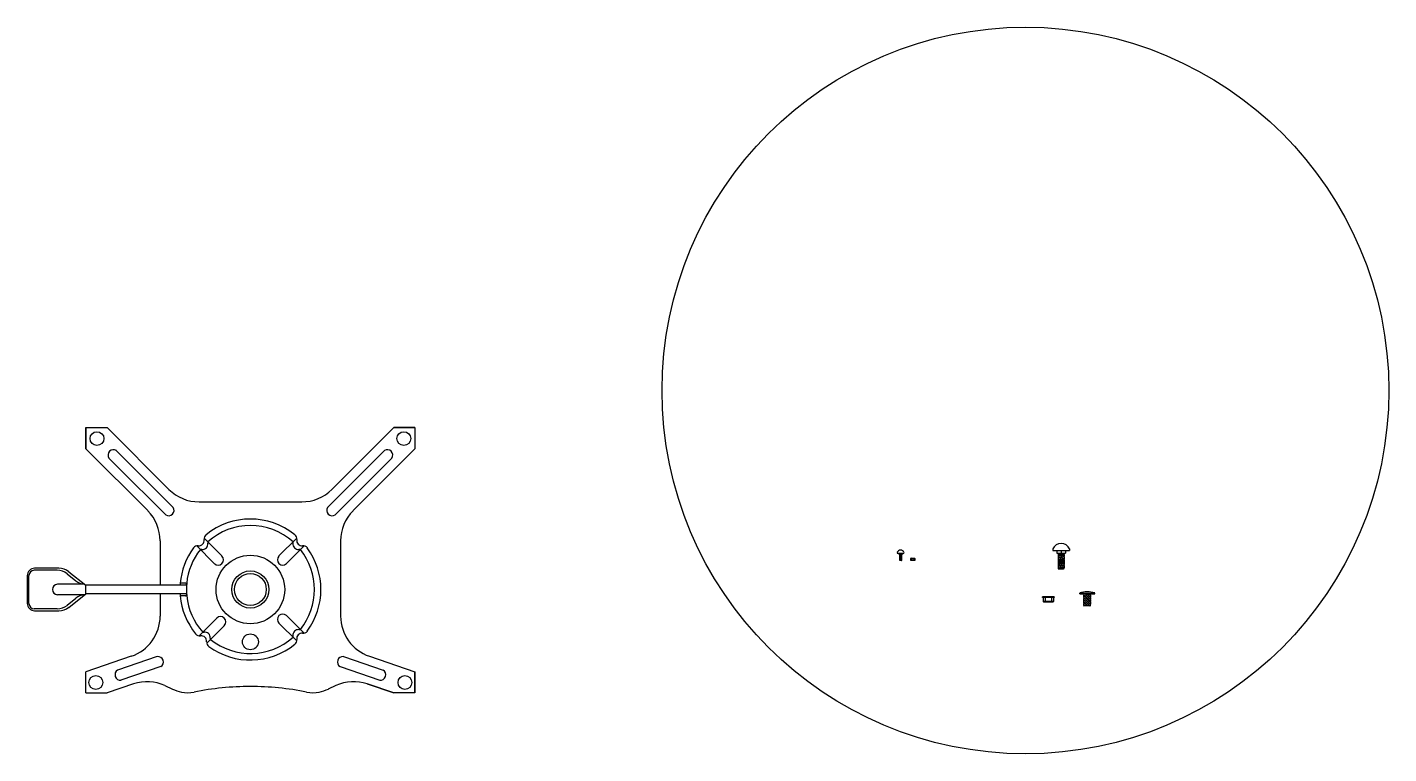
# Model space of a CAD drawing. Header units: millimetres. Extents: x 1638 to 3729, y -103 to 619.
# Drawn here: x 2166.3 to 2294.5, y -52.1 to 16.3 of the extents above; entities that cross this region are included whole.
import ezdxf

# ---------------------------------------------------------------- set-up
doc = ezdxf.new("R2010")
doc.units = ezdxf.units.MM
doc.header["$LTSCALE"] = 100
doc.linetypes.add('CONTINUA', pattern=[0])
doc.layers.add('PGF-ARREDO', color=73, linetype='Continuous')

msp = doc.modelspace()

# ---------------------------------------------------------------- linework, layer by layer
at = {"layer": 'PGF-ARREDO', "color": 7, "linetype": 'CONTINUA', "ltscale": 0.1}
for p, q in [((2171.77, -23.4), (2171.77, -21.4)), ((2171.77, -21.4), (2173.77, -21.4)), ((2171.77, -21.4), (2171.77, -23.4)), ((2171.77, -21.4), (2173.77, -21.4)), ((2171.77, -21.4), (2171.77, -23.4)), ((2179.6, -27.23), (2173.77, -21.4)), ((2194.94, -27.23), (2200.77, -21.4)), ((2200.77, -21.4), (2202.77, -21.4)), ((2202.77, -21.4), (2200.77, -21.4)), ((2202.77, -21.4), (2202.77, -23.4)), ((2202.77, -21.4), (2202.77, -23.4)), ((2177.6, -29.23), (2171.77, -23.4)), ((2174.7, -25.04), (2173.94, -24.27)), ((2180, -28.93), (2174.64, -23.57)), ((2194.54, -28.93), (2199.89, -23.57)), ((2196.94, -29.23), (2202.77, -23.4)), ((2199.84, -25.04), (2200.6, -24.27)), ((2179.3, -29.63), (2174.7, -25.04)), ((2195.24, -29.63), (2199.84, -25.04)), ((2182.43, -28.4), (2192.11, -28.4)), ((2178.77, -32.06), (2178.77, -36.26)), ((2184.58, -33.5), (2182.91, -31.83)), ((2189.96, -33.5), (2191.63, -31.83)), ((2195.77, -32.06), (2195.77, -39.16)), ((2183.87, -34.21), (2182.21, -32.55)), ((2190.66, -34.21), (2192.33, -32.55)), ((2166.25, -35.36), (2166.25, -37.96)), ((2166.41, -37.98), (2166.41, -35.35)), ((2169.07, -34.85), (2166.91, -34.85)), ((2169.23, -34.66), (2166.95, -34.66)), ((2170, -35.17), (2170.84, -35.84)), ((2170.16, -34.99), (2171.77, -36.26)), ((2171.64, -36.16), (2169.1, -36.16)), ((2171.64, -37.17), (2169.1, -37.16)), ((2170.16, -38.34), (2171.77, -37.06)), ((2181.25, -36.26), (2171.77, -36.26)), ((2171.77, -37.06), (2171.77, -36.26)), ((2181.25, -37.06), (2171.77, -37.06)), ((2178.77, -37.06), (2178.77, -39.16)), ((2181.16, -36.06), (2180.75, -36.06)), ((2170, -38.15), (2170.84, -37.49)), ((2181.16, -37.26), (2180.75, -37.26)), ((2169.07, -38.48), (2166.91, -38.48)), ((2166.95, -38.66), (2169.23, -38.66)), ((2184.11, -39.35), (2182.44, -41.03)), ((2190.67, -39.11), (2192.33, -40.78)), ((2184.82, -40.06), (2183.16, -41.72)), ((2189.96, -39.82), (2191.63, -41.49)), ((2176.05, -42.95), (2171.77, -44.4)), ((2178.5, -42.98), (2174.76, -44.25)), ((2196.04, -42.98), (2199.78, -44.25)), ((2198.49, -42.95), (2202.77, -44.4)), ((2171.77, -46.4), (2171.77, -44.4)), ((2178.82, -43.92), (2175.08, -45.2)), ((2195.72, -43.92), (2199.46, -45.2)), ((2202.77, -44.4), (2202.77, -46.4)), ((2202.77, -46.4), (2202.77, -44.4)), ((2176.27, -45.56), (2173.77, -46.4)), ((2179.21, -45.71), (2179.93, -46.04)), ((2195.33, -45.71), (2194.61, -46.04)), ((2200.77, -46.4), (2198.27, -45.56)), ((2198.27, -45.56), (2200.77, -46.4)), ((2171.77, -46.4), (2173.77, -46.4)), ((2202.77, -46.4), (2200.77, -46.4))]:
    msp.add_line(p, q, dxfattribs=at)
at = {"layer": 'PGF-ARREDO', "color": 0}
for p, q in [((2248.2, -33.16), (2248.2, -33.22)), ((2248.2, -33.22), (2248.83, -33.22)), ((2248.35, -33.32), (2248.68, -33.32)), ((2248.41, -33.36), (2248.63, -33.32)), ((2248.83, -33.16), (2248.83, -33.22)), ((2248.41, -33.4), (2248.63, -33.36)), ((2248.41, -33.44), (2248.63, -33.4)), ((2248.41, -33.48), (2248.63, -33.44)), ((2248.41, -33.52), (2248.63, -33.48)), ((2248.41, -33.56), (2248.63, -33.52)), ((2248.41, -33.6), (2248.63, -33.56)), ((2248.41, -33.63), (2248.63, -33.6)), ((2248.41, -33.67), (2248.63, -33.64)), ((2248.41, -33.71), (2248.63, -33.68)), ((2248.41, -33.75), (2248.63, -33.71)), ((2248.41, -33.79), (2248.63, -33.75)), ((2248.41, -33.83), (2248.63, -33.79)), ((2248.41, -33.87), (2248.63, -33.83)), ((2248.41, -33.91), (2248.63, -33.87)), ((2248.41, -33.91), (2248.61, -33.91)), ((2249.45, -33.88), (2249.89, -33.88)), ((2249.45, -33.91), (2249.45, -33.88)), ((2249.45, -33.91), (2249.89, -33.91)), ((2249.48, -33.88), (2249.48, -33.73)), ((2249.48, -33.73), (2249.56, -33.73)), ((2249.5, -33.71), (2249.85, -33.71)), ((2249.56, -33.88), (2249.56, -33.73)), ((2249.56, -33.73), (2249.79, -33.73)), ((2249.79, -33.88), (2249.79, -33.73)), ((2249.79, -33.73), (2249.87, -33.73)), ((2249.87, -33.88), (2249.87, -33.73)), ((2249.89, -33.88), (2249.89, -33.91))]:
    msp.add_line(p, q, dxfattribs=at)
at = {"layer": 'PGF-ARREDO', "color": 4}
for p, q in [((2262.85, -32.83), (2262.85, -32.98)), ((2262.85, -32.98), (2264.42, -32.98)), ((2263.22, -33.22), (2264.06, -33.22)), ((2263.37, -33.33), (2263.92, -33.24)), ((2263.37, -33.43), (2263.92, -33.33)), ((2264.42, -32.83), (2264.42, -32.98)), ((2263.37, -33.53), (2263.92, -33.43)), ((2263.37, -33.63), (2263.92, -33.53)), ((2263.37, -33.72), (2263.92, -33.63)), ((2263.37, -33.82), (2263.92, -33.73)), ((2263.37, -33.92), (2263.92, -33.83)), ((2263.37, -34.02), (2263.92, -33.92)), ((2263.37, -34.12), (2263.92, -34.02)), ((2263.37, -34.22), (2263.92, -34.12)), ((2263.37, -34.31), (2263.92, -34.22)), ((2263.37, -34.41), (2263.92, -34.32)), ((2263.37, -34.51), (2263.92, -34.41)), ((2263.37, -34.61), (2263.92, -34.51)), ((2263.37, -34.7), (2263.92, -34.61)), ((2263.37, -34.7), (2263.87, -34.7)), ((2265.38, -37.07), (2265.38, -36.99)), ((2265.38, -36.99), (2266.8, -36.99)), ((2265.38, -37.07), (2266.8, -37.07)), ((2265.78, -37.1), (2265.91, -37.07)), ((2265.78, -37.21), (2266.39, -37.1)), ((2266.8, -37.07), (2266.8, -36.99)), ((2262.98, -37.34), (2261.87, -37.34)), ((2261.87, -37.41), (2261.87, -37.34)), ((2262.98, -37.41), (2261.87, -37.41)), ((2261.94, -37.41), (2261.94, -37.79)), ((2262.14, -37.79), (2261.94, -37.79)), ((2262.86, -37.84), (2261.99, -37.84)), ((2262.14, -37.41), (2262.14, -37.79)), ((2262.72, -37.79), (2262.14, -37.79)), ((2262.72, -37.41), (2262.72, -37.79)), ((2262.92, -37.79), (2262.72, -37.79)), ((2262.92, -37.41), (2262.92, -37.79)), ((2262.98, -37.34), (2262.98, -37.41)), ((2265.77, -38.19), (2266.39, -38.09)), ((2266.33, -38.19), (2265.77, -38.19)), ((2265.78, -37.32), (2266.39, -37.21)), ((2265.78, -37.43), (2266.39, -37.32)), ((2265.78, -37.54), (2266.39, -37.43)), ((2265.78, -37.65), (2266.39, -37.54)), ((2265.78, -37.76), (2266.39, -37.65)), ((2265.78, -37.87), (2266.39, -37.76)), ((2265.78, -37.98), (2266.39, -37.87)), ((2265.78, -38.09), (2266.39, -37.98))]:
    msp.add_line(p, q, dxfattribs=at)
at = {"layer": 'PGF-ARREDO', "color": 0, "lineweight": 25}
for points in [[(2248.35, -33.22), (2248.35, -33.32)], [(2248.51, -33.22), (2248.51, -33.32)], [(2248.68, -33.22), (2248.68, -33.32)]]:
    msp.add_lwpolyline(points, dxfattribs=at)
at = {"layer": 'PGF-ARREDO', "color": 4, "lineweight": 25}
for points in [[(2263.22, -32.98), (2263.22, -33.22)], [(2263.64, -32.98), (2263.64, -33.22)], [(2264.06, -32.98), (2264.06, -33.22)]]:
    msp.add_lwpolyline(points, dxfattribs=at)
at = {"layer": 'PGF-ARREDO', "color": 7, "linetype": 'CONTINUA', "ltscale": 0.1}
for centre, radius in [((2260.27, -17.91), 34.23), ((2172.82, -22.44), 0.65), ((2201.72, -22.44), 0.65), ((2187.27, -36.66), 3.23), ((2187.27, -36.66), 1.75), ((2187.27, -36.66), 1.5), ((2187.27, -41.59), 0.75), ((2172.71, -45.42), 0.65), ((2201.83, -45.42), 0.65)]:
    msp.add_circle(centre, radius, dxfattribs=at)
for centre, radius, start, end in [((2174.37, -24), 0.512, 57.302, 212.6428), ((2200.17, -24), 0.512, 327.3572, 122.698), ((2182.43, -24.4), 4, 225, 270), ((2192.11, -24.4), 4, 270, 315), ((2174.77, -32.06), 4, 0, 45), ((2179.57, -29.2), 0.512, 237.302, 32.6428), ((2194.97, -29.2), 0.512, 147.3572, 302.698), ((2199.77, -32.06), 4, 135, 180), ((2187.27, -36.66), 6.64, 50.9884, 129.0116), ((2187.27, -36.66), 6.03, 48.1682, 131.8318), ((2182.4, -32.03), 0.512, 264.8546, 7.996), ((2183.4, -31.89), 0.5, 129.0116, 187.996), ((2191.14, -31.89), 0.5, 352.004, 50.9884), ((2192.14, -32.03), 0.512, 172.004, 275.1454), ((2187.27, -36.66), 6.64, 143.839, 174.8178), ((2187.27, -36.66), 6.03, 141.3501, 174.2918), ((2182.31, -33.04), 0.5, 84.8546, 143.839), ((2182.66, -33.39), 0.5, 84.8546, 101.4018), ((2182.75, -32.38), 0.512, 264.8546, 7.996), ((2183.75, -32.24), 0.5, 173.0353, 187.996), ((2190.79, -32.24), 0.5, 352.004, 6.9647), ((2191.79, -32.38), 0.512, 172.004, 275.1454), ((2191.88, -33.39), 0.5, 78.5982, 95.1454), ((2187.27, -36.66), 6.03, 321.3792, 38.6499), ((2192.23, -33.04), 0.5, 36.161, 95.1454), ((2187.27, -36.66), 6.64, 323.8656, 36.161), ((2184.23, -33.86), 0.5, 225, 45), ((2190.31, -33.86), 0.5, 135, 315), ((2166.95, -35.36), 0.7, 90, 180), ((2166.91, -35.35), 0.5, 90, 180), ((2169.07, -36.35), 1.5, 51.6068, 90), ((2169.23, -36.16), 1.5, 51.6068, 90), ((2171.77, -34.66), 1.5, 231.6068, 264.9014), ((2169.13, -36.66), 0.501, 93.1372, 266.8628), ((2171.77, -38.66), 1.5, 95.0986, 128.3932), ((2187.27, -36.66), 6.64, 175.6172, 176.5478), ((2187.27, -36.66), 6.64, 183.4522, 185.1822), ((2187.27, -36.66), 6.64, 183.4522, 184.3828), ((2187.27, -36.66), 6.64, 174.8178, 175.6172), ((2180.75, -36.16), 0.1, 90, 175.6172), ((2180.75, -37.16), 0.1, 184.3828, 270), ((2181.16, -36.16), 0.1, 355.3233, 90), ((2181.16, -37.16), 0.1, 270, 4.6767), ((2187.27, -36.66), 6.03, 174.2918, 185.7082), ((2187.27, -36.66), 6.03, 176.1981, 184.6767), ((2187.27, -36.66), 6.03, 175.3233, 176.1981), ((2187.27, -36.66), 6.03, 183.8019, 184.6767), ((2166.95, -37.96), 0.7, 180, 270), ((2166.91, -37.98), 0.5, 180, 270), ((2169.07, -36.98), 1.5, 270, 308.3932), ((2169.23, -37.16), 1.5, 270, 308.3932), ((2187.27, -36.66), 6.64, 185.1822, 219.0116), ((2187.27, -36.66), 6.03, 185.7082, 221.8318), ((2174.77, -39.16), 4, 288.6822, 0), ((2184.46, -39.7), 0.5, 315, 135), ((2190.31, -39.47), 0.5, 45, 225), ((2199.77, -39.16), 4, 180, 251.3178), ((2182.5, -40.53), 0.5, 219.0116, 277.996), ((2182.64, -41.53), 0.512, 354.8546, 97.996), ((2182.84, -40.18), 0.5, 263.0353, 277.996), ((2182.98, -41.19), 0.512, 354.8546, 97.996), ((2191.79, -40.95), 0.512, 84.8546, 187.996), ((2190.79, -41.09), 0.5, 353.0353, 7.996), ((2192.14, -41.29), 0.512, 84.8546, 187.996), ((2191.88, -39.94), 0.5, 264.8546, 281.4018), ((2192.23, -40.29), 0.5, 264.8546, 323.839), ((2183.65, -41.62), 0.5, 174.8546, 233.839), ((2187.27, -36.66), 6.64, 233.839, 309.0373), ((2183.99, -41.28), 0.5, 174.8546, 191.4018), ((2187.27, -36.66), 6.03, 231.3501, 311.8666), ((2191.14, -41.43), 0.5, 309.0116, 7.996), ((2178.56, -43.49), 0.512, 301.1321, 96.4729), ((2195.98, -43.49), 0.512, 83.5271, 238.8679), ((2175.03, -44.69), 0.512, 121.1321, 276.4729), ((2199.51, -44.69), 0.512, 263.5271, 58.8679), ((2177.55, -49.35), 4, 65.3654, 108.6822), ((2181.59, -42.4), 4, 245.3654, 258.2885), ((2187.27, -73.09), 27.29, 90, 101.1947), ((2187.27, -73.09), 27.29, 78.8053, 90), ((2192.95, -42.4), 4, 281.7115, 294.6346), ((2196.99, -49.35), 4, 71.3178, 114.6346), ((2181.39, -43.38), 3, 258.2885, 281.1947), ((2193.15, -43.38), 3, 258.8053, 281.7115)]:
    msp.add_arc(centre, radius, start, end, dxfattribs=at)
at = {"layer": 'PGF-ARREDO', "color": 0}
for centre, radius, start, end in [((2248.51, -33.3), 0.346, 24.4826, 155.5173), ((2249.5, -33.73), 0.0193, 99.4216, 185.2635), ((2249.84, -33.73), 0.0193, 354.7365, 80.5784)]:
    msp.add_arc(centre, radius, start, end, dxfattribs=at)
at = {"layer": 'PGF-ARREDO', "color": 0, "lineweight": 25}
for centre, radius, start, end in [((2248.43, -33.35), 0.0334, 115.1773, 147.7954), ((2248.42, -33.34), 0.0217, 144.9811, 238.917), ((2248.62, -33.31), 0.0122, 322.3244, 349.2005), ((2248.56, -33.38), 0.086, 34.9444, 41.9921), ((2248.62, -33.34), 0.0217, 301.0234, 35.0767), ((2248.47, -33.42), 0.086, 138.0079, 145.0556), ((2248.42, -33.38), 0.0217, 144.9233, 238.9766), ((2248.48, -33.46), 0.0896, 138.1212, 144.8882), ((2248.42, -33.42), 0.0217, 144.9489, 238.9637), ((2248.48, -33.5), 0.0896, 138.1212, 144.8882), ((2248.42, -33.46), 0.0217, 144.9654, 238.9275), ((2248.47, -33.54), 0.0878, 138.0511, 144.9583), ((2248.42, -33.5), 0.0217, 144.9628, 238.9539), ((2248.48, -33.58), 0.0915, 138.1914, 144.818), ((2248.42, -33.54), 0.0217, 144.881, 239.0316), ((2248.48, -33.62), 0.0915, 138.1914, 144.818), ((2248.42, -33.58), 0.0217, 144.9641, 238.9288), ((2248.47, -33.65), 0.0877, 138.0547, 144.962), ((2248.42, -33.62), 0.0217, 144.9633, 238.9315), ((2248.48, -33.69), 0.0896, 138.1249, 144.8918), ((2248.42, -33.66), 0.0218, 144.9865, 238.8834), ((2248.47, -33.73), 0.0872, 137.8995, 144.828), ((2248.42, -33.69), 0.0218, 144.9712, 238.9103), ((2248.47, -33.77), 0.0859, 137.9303, 144.9853), ((2248.42, -33.73), 0.0217, 144.9725, 238.939), ((2248.48, -33.81), 0.0896, 138.1249, 144.8918), ((2248.42, -33.77), 0.0218, 144.9755, 238.9036), ((2248.47, -33.85), 0.0856, 137.8879, 144.9503), ((2248.42, -33.81), 0.0217, 144.9043, 238.9656), ((2248.47, -33.89), 0.0827, 137.8405, 145.1689), ((2248.42, -33.85), 0.0217, 145.0485, 238.8693), ((2248.48, -33.93), 0.0896, 138.1483, 144.9152), ((2248.42, -33.89), 0.0217, 144.8794, 234.9001), ((2248.61, -33.89), 0.024, 265.2611, 36.8678), ((2248.56, -33.42), 0.0896, 35.1118, 41.8788), ((2248.62, -33.38), 0.0217, 301.0363, 35.0511), ((2248.56, -33.46), 0.0896, 35.1118, 41.8788), ((2248.62, -33.42), 0.0217, 301.0725, 35.0346), ((2248.56, -33.5), 0.0878, 35.0417, 41.9489), ((2248.62, -33.46), 0.0217, 301.0461, 35.0372), ((2248.56, -33.54), 0.0915, 35.182, 41.8086), ((2248.62, -33.5), 0.0217, 300.9684, 35.119), ((2248.56, -33.58), 0.0915, 35.182, 41.8086), ((2248.62, -33.54), 0.0217, 301.0712, 35.0359), ((2248.56, -33.62), 0.0877, 35.038, 41.9453), ((2248.62, -33.58), 0.0217, 301.0685, 35.0367), ((2248.56, -33.66), 0.0896, 35.1082, 41.8751), ((2248.62, -33.62), 0.0218, 301.1166, 35.0135), ((2248.56, -33.69), 0.0872, 35.172, 42.1005), ((2248.62, -33.66), 0.0218, 301.0897, 35.0288), ((2248.56, -33.73), 0.0859, 35.0147, 42.0697), ((2248.62, -33.7), 0.0217, 301.061, 35.0275), ((2248.56, -33.77), 0.0896, 35.1082, 41.8751), ((2248.62, -33.74), 0.0218, 301.0964, 35.0245), ((2248.57, -33.81), 0.0856, 35.0497, 42.1121), ((2248.62, -33.77), 0.0217, 301.0344, 35.0957), ((2248.57, -33.85), 0.0827, 34.8311, 42.1595), ((2248.62, -33.81), 0.0217, 301.1307, 34.9515), ((2248.56, -33.89), 0.0896, 35.0848, 41.8517), ((2248.62, -33.85), 0.0198, 293.2904, 37.3953)]:
    msp.add_arc(centre, radius, start, end, dxfattribs=at)
at = {"layer": 'PGF-ARREDO', "color": 4}
for centre, radius, start, end in [((2263.64, -33.19), 0.862, 24.4826, 155.5173), ((2266.09, -39.2), 2.33, 72.3333, 107.6667), ((2262, -37.79), 0.048, 174.7365, 260.5784), ((2262.86, -37.79), 0.048, 279.4216, 5.2635)]:
    msp.add_arc(centre, radius, start, end, dxfattribs=at)
at = {"layer": 'PGF-ARREDO', "color": 4, "lineweight": 25}
for centre, radius, start, end in [((2263.4, -33.29), 0.0542, 144.9811, 238.917), ((2263.43, -33.3), 0.0831, 115.1773, 147.7954), ((2263.53, -33.48), 0.214, 138.0079, 145.0556), ((2263.9, -33.22), 0.0303, 322.3244, 349.2005), ((2263.76, -33.38), 0.214, 34.9444, 41.9921), ((2263.89, -33.29), 0.0541, 301.0234, 35.0767), ((2263.76, -33.48), 0.223, 35.1118, 41.8788), ((2263.4, -33.38), 0.0541, 144.9233, 238.9766), ((2263.4, -33.48), 0.0541, 144.9489, 238.9637), ((2263.4, -33.58), 0.0542, 144.9654, 238.9275), ((2263.4, -33.68), 0.0541, 144.9628, 238.9539), ((2263.4, -33.78), 0.0541, 144.881, 239.0316), ((2263.4, -33.87), 0.0542, 144.9641, 238.9288), ((2263.4, -33.97), 0.0541, 144.9633, 238.9315), ((2263.4, -34.07), 0.0542, 144.9865, 238.8834), ((2263.4, -34.17), 0.0542, 144.9712, 238.9103), ((2263.4, -34.27), 0.0542, 144.9725, 238.939), ((2263.4, -34.36), 0.0542, 144.9755, 238.9036), ((2263.4, -34.46), 0.0542, 144.9043, 238.9656), ((2263.4, -34.56), 0.0542, 145.0485, 238.8693), ((2263.54, -33.58), 0.223, 138.1212, 144.8882), ((2263.54, -33.68), 0.223, 138.1212, 144.8882), ((2263.54, -33.77), 0.219, 138.0511, 144.9583), ((2263.54, -33.88), 0.228, 138.1914, 144.818), ((2263.54, -33.97), 0.228, 138.1914, 144.818), ((2263.54, -34.07), 0.219, 138.0547, 144.962), ((2263.54, -34.17), 0.223, 138.1249, 144.8918), ((2263.54, -34.26), 0.217, 137.8995, 144.828), ((2263.53, -34.36), 0.214, 137.9303, 144.9853), ((2263.54, -34.46), 0.223, 138.1249, 144.8918), ((2263.53, -34.55), 0.213, 137.8879, 144.9503), ((2263.53, -34.65), 0.206, 137.8405, 145.1689), ((2263.54, -34.76), 0.223, 138.1483, 144.9152), ((2263.87, -34.64), 0.0599, 265.2611, 36.8678), ((2263.89, -33.39), 0.0541, 301.0363, 35.0511), ((2263.76, -33.58), 0.223, 35.1118, 41.8788), ((2263.89, -33.48), 0.0542, 301.0725, 35.0346), ((2263.76, -33.68), 0.219, 35.0417, 41.9489), ((2263.89, -33.58), 0.0541, 301.0461, 35.0372), ((2263.75, -33.78), 0.228, 35.182, 41.8086), ((2263.89, -33.68), 0.0541, 300.9684, 35.119), ((2263.75, -33.88), 0.228, 35.182, 41.8086), ((2263.89, -33.78), 0.0542, 301.0712, 35.0359), ((2263.76, -33.97), 0.219, 35.038, 41.9453), ((2263.89, -33.88), 0.0541, 301.0685, 35.0367), ((2263.76, -34.07), 0.223, 35.1082, 41.8751), ((2263.89, -33.97), 0.0542, 301.1166, 35.0135), ((2263.76, -34.17), 0.217, 35.172, 42.1005), ((2263.89, -34.07), 0.0542, 301.0897, 35.0288), ((2263.76, -34.26), 0.214, 35.0147, 42.0697), ((2263.89, -34.17), 0.0542, 301.061, 35.0275), ((2263.76, -34.37), 0.223, 35.1082, 41.8751), ((2263.89, -34.27), 0.0542, 301.0964, 35.0245), ((2263.76, -34.46), 0.213, 35.0497, 42.1121), ((2263.89, -34.37), 0.0542, 301.0344, 35.0957), ((2263.77, -34.55), 0.206, 34.8311, 42.1595), ((2263.89, -34.47), 0.0542, 301.1307, 34.9515), ((2263.76, -34.66), 0.223, 35.0848, 41.8517), ((2263.9, -34.56), 0.0493, 293.2904, 37.3953), ((2263.4, -34.66), 0.054, 144.8794, 234.9001), ((2265.81, -37.05), 0.0606, 208.4575, 238.9539), ((2265.81, -37.16), 0.0605, 144.881, 239.0316), ((2265.97, -37.27), 0.255, 138.1914, 144.818), ((2266.36, -37.05), 0.0605, 300.9684, 334.5049), ((2266.2, -37.27), 0.255, 35.182, 41.8086), ((2266.36, -37.16), 0.0606, 301.0712, 35.0359), ((2265.81, -37.27), 0.0606, 144.9641, 238.9288), ((2265.81, -37.38), 0.0606, 144.9633, 238.9315), ((2265.81, -37.48), 0.0607, 144.9865, 238.8834), ((2265.81, -37.59), 0.0607, 144.9712, 238.9103), ((2265.81, -37.7), 0.0606, 144.9725, 238.939), ((2265.81, -37.81), 0.0607, 144.9755, 238.9036), ((2265.81, -37.92), 0.0606, 144.9043, 238.9656), ((2265.81, -38.03), 0.0606, 145.0485, 238.8693), ((2265.81, -38.14), 0.0604, 144.8794, 234.9001), ((2265.97, -37.38), 0.255, 138.1914, 144.818), ((2265.96, -37.48), 0.245, 138.0547, 144.962), ((2265.96, -37.59), 0.25, 138.1249, 144.8918), ((2265.96, -37.7), 0.243, 137.8995, 144.828), ((2265.95, -37.81), 0.239, 137.9303, 144.9853), ((2265.96, -37.92), 0.25, 138.1249, 144.8918), ((2265.95, -38.03), 0.239, 137.8879, 144.9503), ((2265.95, -38.13), 0.231, 137.8405, 145.1689), ((2265.96, -38.25), 0.25, 138.1483, 144.9152), ((2266.33, -38.13), 0.067, 265.2611, 36.8678), ((2266.21, -37.37), 0.245, 35.038, 41.9453), ((2266.36, -37.27), 0.0606, 301.0685, 35.0367), ((2266.2, -37.49), 0.25, 35.1082, 41.8751), ((2266.36, -37.38), 0.0607, 301.1166, 35.0135), ((2266.21, -37.59), 0.243, 35.172, 42.1005), ((2266.36, -37.49), 0.0607, 301.0897, 35.0288), ((2266.21, -37.7), 0.239, 35.0147, 42.0697), ((2266.36, -37.6), 0.0606, 301.061, 35.0275), ((2266.2, -37.82), 0.25, 35.1082, 41.8751), ((2266.36, -37.71), 0.0607, 301.0964, 35.0245), ((2266.21, -37.92), 0.239, 35.0497, 42.1121), ((2266.36, -37.82), 0.0606, 301.0344, 35.0957), ((2266.22, -38.02), 0.231, 34.8311, 42.1595), ((2266.36, -37.93), 0.0606, 301.1307, 34.9515), ((2266.2, -38.15), 0.25, 35.0848, 41.8517), ((2266.37, -38.04), 0.0552, 293.2904, 37.3953)]:
    msp.add_arc(centre, radius, start, end, dxfattribs=at)

doc.saveas('drawing.dxf')
